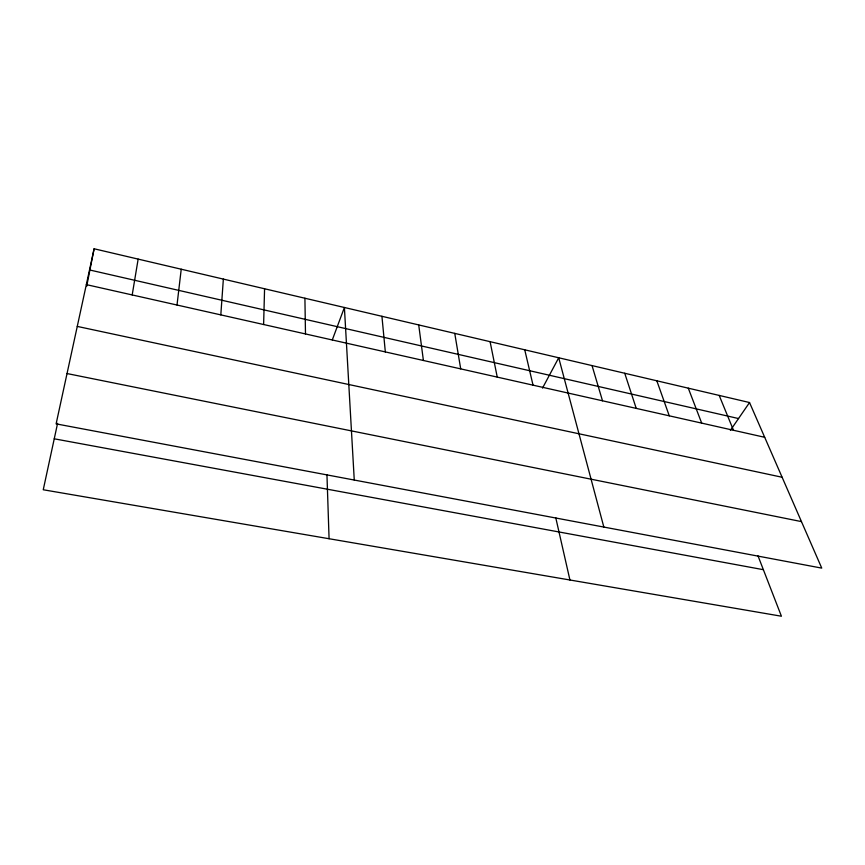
<?xml version="1.0" encoding="UTF-8"?>
<svg xmlns="http://www.w3.org/2000/svg" width="865" height="865" viewBox="0 0 865 865"><rect width="100%" height="100%" fill="white"/><g stroke="black" fill="none" stroke-linecap="round" stroke-linejoin="round"><path stroke-width="1.3" d="M263.62 324.516L264.571 288.769M220.813 314.882L223.354 279.092M177.011 305.021L181.228 269.21M132.194 294.933L138.151 259.111M86.684 286.315L94.112 248.774L749.533 402.539L821.75 568.121L56.117 423.872L94.112 248.774M57.587 423.32L43.25 489.763L781.419 616.226L758 555.849M332.311 339.891L344.4 307.497L354.261 480.043M542.506 388.115L558.714 357.775L603.835 527.066M730.395 430.37L749.533 402.539M54.246 438.804L763.373 569.689M67.038 373.55L801.466 521.606M77.266 326.408L782.122 477.253M86.338 284.617L764.692 437.301M89.906 270.031L738.526 418.552M719.193 395.424L733.488 430.273M688.291 388.18L701.688 423.115M656.816 380.795L669.272 415.827M624.735 373.269L636.218 408.377M592.038 365.592L602.505 400.798M524.741 349.806L533.035 385.163M555.763 517.735L569.927 579.993M490.098 341.675L497.245 377.097M454.752 333.382L460.71 368.879M418.714 324.926L423.407 360.489M381.93 316.298L385.325 351.914M326.948 474.604L329.078 538.733M304.913 298.23L305.486 333.944"/></g></svg>
